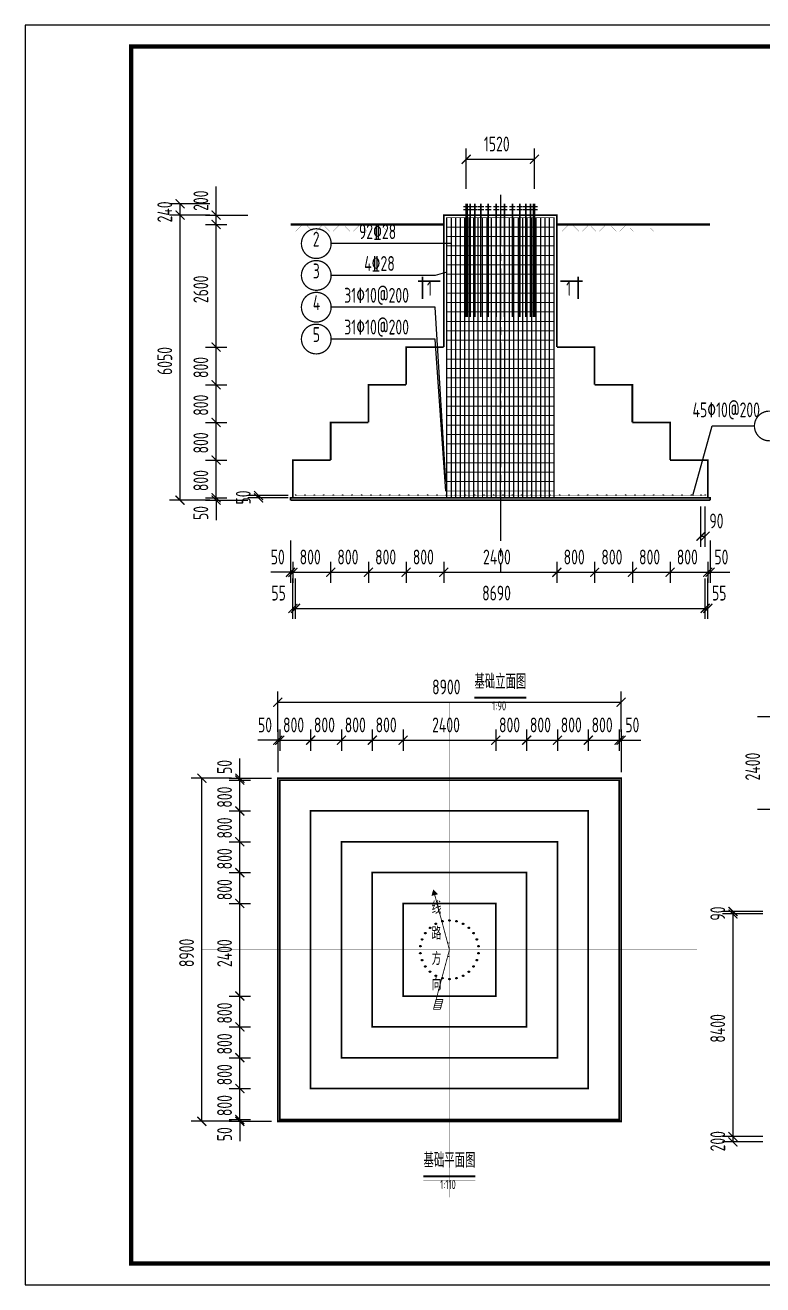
# Model space of a CAD drawing. Header units: inches. Extents: x -4449 to -2355, y -113 to 192.
# Drawn here: x -3213.7 to -3039.9, y -113.2 to 183.8 of the extents above; entities that cross this region are included whole.
import ezdxf
from ezdxf.enums import TextEntityAlignment as Align

# ---------------------------------------------------------------- set-up
doc = ezdxf.new("R2010")
doc.units = ezdxf.units.IN
doc.header["$MEASUREMENT"] = 0
for name, pattern in [('细实线', [0]), ('细点画线', [17.4, 12, -1.8, 1.8, -1.8]), ('细虚线', [1.5, 1, -0.5])]:
    doc.linetypes.add(name, pattern=pattern)
doc.layers.add('图框', color=7, linetype='Continuous')
doc.styles.get("Standard").update_dxf_attribs({"font": 'tssdeng.shx', "width": 0.7, "bigfont": 'hztxt.shx'})

msp = doc.modelspace()

# ---------------------------------------------------------------- hatches: boundary and pattern name
h = msp.add_hatch(color=1)
edge = h.paths.add_edge_path()
edge.add_arc((-3149.9976736, 73.0523635), 0.055556, 0, 360)
h = msp.add_hatch(color=1)
edge = h.paths.add_edge_path()
edge.add_arc((-3147.7754516, 73.0523635), 0.055556, 0, 360)
h = msp.add_hatch(color=1)
edge = h.paths.add_edge_path()
edge.add_arc((-3145.5532286, 73.0523635), 0.055556, 0, 360)
h = msp.add_hatch(color=1)
edge = h.paths.add_edge_path()
edge.add_arc((-3143.3310066, 73.0523635), 0.055556, 0, 360)
h = msp.add_hatch(color=1)
edge = h.paths.add_edge_path()
edge.add_arc((-3141.1087846, 73.0523635), 0.055556, 0, 360)
h = msp.add_hatch(color=1)
edge = h.paths.add_edge_path()
edge.add_arc((-3138.8865626, 73.0523635), 0.055556, 0, 360)
h = msp.add_hatch(color=1)
edge = h.paths.add_edge_path()
edge.add_arc((-3136.6643396, 73.0523635), 0.055556, 0, 360)
h = msp.add_hatch(color=1)
edge = h.paths.add_edge_path()
edge.add_arc((-3134.4421176, 73.0523635), 0.055556, 0, 360)
h = msp.add_hatch(color=1)
edge = h.paths.add_edge_path()
edge.add_arc((-3132.2198956, 73.0523635), 0.055556, 0, 360)
h = msp.add_hatch(color=1)
edge = h.paths.add_edge_path()
edge.add_arc((-3129.9976736, 73.0523635), 0.055556, 0, 360)
h = msp.add_hatch(color=1)
edge = h.paths.add_edge_path()
edge.add_arc((-3127.7754516, 73.0523635), 0.055556, 0, 360)
h = msp.add_hatch(color=1)
edge = h.paths.add_edge_path()
edge.add_arc((-3125.5532286, 73.0523635), 0.055556, 0, 360)
h = msp.add_hatch(color=1)
edge = h.paths.add_edge_path()
edge.add_arc((-3123.3310066, 73.0523635), 0.055556, 0, 360)
h = msp.add_hatch(color=1)
edge = h.paths.add_edge_path()
edge.add_arc((-3121.1087846, 73.0523635), 0.055556, 0, 360)
h = msp.add_hatch(color=1)
edge = h.paths.add_edge_path()
edge.add_arc((-3118.8865626, 73.0523635), 0.055556, 0, 360)
h = msp.add_hatch(color=1)
edge = h.paths.add_edge_path()
edge.add_arc((-3116.6643396, 73.0523635), 0.055556, 0, 360)
h = msp.add_hatch(color=1)
edge = h.paths.add_edge_path()
edge.add_arc((-3114.4421176, 73.0523635), 0.055556, 0, 360)
h = msp.add_hatch(color=1)
edge = h.paths.add_edge_path()
edge.add_arc((-3112.2198956, 73.0523635), 0.055556, 0, 360)
h = msp.add_hatch(color=1)
edge = h.paths.add_edge_path()
edge.add_arc((-3109.9976736, 73.0523635), 0.055556, 0, 360)
h = msp.add_hatch(color=1)
edge = h.paths.add_edge_path()
edge.add_arc((-3107.7754516, 73.0523635), 0.055556, 0, 360)
h = msp.add_hatch(color=1)
edge = h.paths.add_edge_path()
edge.add_arc((-3105.5532286, 73.0523635), 0.055556, 0, 360)
h = msp.add_hatch(color=1)
edge = h.paths.add_edge_path()
edge.add_arc((-3103.3310066, 73.0523635), 0.055556, 0, 360)
h = msp.add_hatch(color=1)
edge = h.paths.add_edge_path()
edge.add_arc((-3101.1087846, 73.0523635), 0.055556, 0, 360)
h = msp.add_hatch(color=1)
edge = h.paths.add_edge_path()
edge.add_arc((-3098.8865626, 73.0523635), 0.055556, 0, 360)
h = msp.add_hatch(color=1)
edge = h.paths.add_edge_path()
edge.add_arc((-3096.6643396, 73.0523635), 0.055556, 0, 360)
h = msp.add_hatch(color=1)
edge = h.paths.add_edge_path()
edge.add_arc((-3094.4421176, 73.0523635), 0.055556, 0, 360)
h = msp.add_hatch(color=1)
edge = h.paths.add_edge_path()
edge.add_arc((-3092.2198956, 73.0523635), 0.055556, 0, 360)
h = msp.add_hatch(color=1)
edge = h.paths.add_edge_path()
edge.add_arc((-3089.9976736, 73.0523635), 0.055556, 0, 360)
h = msp.add_hatch(color=1)
edge = h.paths.add_edge_path()
edge.add_arc((-3087.7754516, 73.0523635), 0.055556, 0, 360)
h = msp.add_hatch(color=1)
edge = h.paths.add_edge_path()
edge.add_arc((-3085.5532286, 73.0523635), 0.055556, 0, 360)
h = msp.add_hatch(color=1)
edge = h.paths.add_edge_path()
edge.add_arc((-3083.3310066, 73.0523635), 0.055556, 0, 360)
h = msp.add_hatch(color=1)
edge = h.paths.add_edge_path()
edge.add_arc((-3081.1087846, 73.0523635), 0.055556, 0, 360)
h = msp.add_hatch(color=1)
edge = h.paths.add_edge_path()
edge.add_arc((-3078.8865626, 73.0523635), 0.055556, 0, 360)
h = msp.add_hatch(color=1)
edge = h.paths.add_edge_path()
edge.add_arc((-3076.6643396, 73.0523635), 0.055556, 0, 360)
h = msp.add_hatch(color=1)
edge = h.paths.add_edge_path()
edge.add_arc((-3074.4421176, 73.0523635), 0.055556, 0, 360)
h = msp.add_hatch(color=1)
edge = h.paths.add_edge_path()
edge.add_arc((-3072.2198956, 73.0523635), 0.055556, 0, 360)
h = msp.add_hatch(color=1)
edge = h.paths.add_edge_path()
edge.add_arc((-3069.9976736, 73.0523635), 0.055556, 0, 360)
h = msp.add_hatch(color=1)
edge = h.paths.add_edge_path()
edge.add_arc((-3067.7754516, 73.0523635), 0.055556, 0, 360)
h = msp.add_hatch(color=1)
edge = h.paths.add_edge_path()
edge.add_arc((-3065.5532286, 73.0523635), 0.055556, 0, 360)
h = msp.add_hatch(color=1)
edge = h.paths.add_edge_path()
edge.add_arc((-3063.3310066, 73.0523635), 0.055556, 0, 360)
h = msp.add_hatch(color=1)
edge = h.paths.add_edge_path()
edge.add_arc((-3061.1087846, 73.0523635), 0.055556, 0, 360)
h = msp.add_hatch(color=1)
edge = h.paths.add_edge_path()
edge.add_arc((-3058.8865626, 73.0523635), 0.055556, 0, 360)
h = msp.add_hatch(color=1)
edge = h.paths.add_edge_path()
edge.add_arc((-3056.6643396, 73.0523635), 0.055556, 0, 360)
h = msp.add_hatch(color=1)
edge = h.paths.add_edge_path()
edge.add_arc((-3054.4421176, 73.0523635), 0.055556, 0, 360)
h = msp.add_hatch(color=1)
edge = h.paths.add_edge_path()
edge.add_arc((-3053.4421176, 73.0523635), 0.055556, 0, 360)
msp.add_hatch(color=2).paths.add_polyline_path([(-3117.4845366, -20.1200285), (-3117.8105636, -21.3367795), (-3116.5938126, -21.0107515)])
h = msp.add_hatch(color=5)
edge = h.paths.add_edge_path()
edge.add_arc((-3118.3014706, -28.9983295), 0.163636, 0, 360)
h = msp.add_hatch(color=5)
edge = h.paths.add_edge_path()
edge.add_arc((-3116.9307106, -28.0521625), 0.163636, 0, 360)
h = msp.add_hatch(color=5)
edge = h.paths.add_edge_path()
edge.add_arc((-3115.3733496, -27.4615335), 0.163636, 0, 360)
h = msp.add_hatch(color=5)
edge = h.paths.add_edge_path()
edge.add_arc((-3113.7198956, -27.2607675), 0.163636, 0, 360)
h = msp.add_hatch(color=5)
edge = h.paths.add_edge_path()
edge.add_arc((-3112.0664416, -27.4615335), 0.163636, 0, 360)
h = msp.add_hatch(color=5)
edge = h.paths.add_edge_path()
edge.add_arc((-3110.5090806, -28.0521625), 0.163636, 0, 360)
h = msp.add_hatch(color=5)
edge = h.paths.add_edge_path()
edge.add_arc((-3109.1383206, -28.9983295), 0.163636, 0, 360)
h = msp.add_hatch(color=5)
edge = h.paths.add_edge_path()
edge.add_arc((-3120.1800076, -31.7198615), 0.163636, 0, 360)
h = msp.add_hatch(color=5)
edge = h.paths.add_edge_path()
edge.add_arc((-3119.4059656, -30.2450475), 0.163636, 0, 360)
h = msp.add_hatch(color=5)
edge = h.paths.add_edge_path()
edge.add_arc((-3108.0338256, -30.2450475), 0.163636, 0, 360)
h = msp.add_hatch(color=5)
edge = h.paths.add_edge_path()
edge.add_arc((-3107.2597836, -31.7198615), 0.163636, 0, 360)
h = msp.add_hatch(color=5)
edge = h.paths.add_edge_path()
edge.add_arc((-3120.5786116, -33.3370595), 0.163636, 0, 360)
h = msp.add_hatch(color=5)
edge = h.paths.add_edge_path()
edge.add_arc((-3120.5786116, -35.0026575), 0.163636, 0, 360)
h = msp.add_hatch(color=5)
edge = h.paths.add_edge_path()
edge.add_arc((-3106.8611796, -33.3370595), 0.163636, 0, 360)
h = msp.add_hatch(color=5)
edge = h.paths.add_edge_path()
edge.add_arc((-3106.8611796, -35.0026575), 0.163636, 0, 360)
h = msp.add_hatch(color=5)
edge = h.paths.add_edge_path()
edge.add_arc((-3120.1800076, -36.6198555), 0.163636, 0, 360)
h = msp.add_hatch(color=5)
edge = h.paths.add_edge_path()
edge.add_arc((-3119.4059656, -38.0946695), 0.163636, 0, 360)
h = msp.add_hatch(color=5)
edge = h.paths.add_edge_path()
edge.add_arc((-3108.0338256, -38.0946695), 0.163636, 0, 360)
h = msp.add_hatch(color=5)
edge = h.paths.add_edge_path()
edge.add_arc((-3107.2597836, -36.6198555), 0.163636, 0, 360)
h = msp.add_hatch(color=5)
edge = h.paths.add_edge_path()
edge.add_arc((-3118.3014706, -39.3413875), 0.163636, 0, 360)
h = msp.add_hatch(color=5)
edge = h.paths.add_edge_path()
edge.add_arc((-3116.9307106, -40.2875545), 0.163636, 0, 360)
h = msp.add_hatch(color=5)
edge = h.paths.add_edge_path()
edge.add_arc((-3115.3733496, -40.8781835), 0.163636, 0, 360)
h = msp.add_hatch(color=5)
edge = h.paths.add_edge_path()
edge.add_arc((-3113.7198956, -41.0789495), 0.163636, 0, 360)
h = msp.add_hatch(color=5)
edge = h.paths.add_edge_path()
edge.add_arc((-3112.0664416, -40.8781835), 0.163636, 0, 360)
h = msp.add_hatch(color=5)
edge = h.paths.add_edge_path()
edge.add_arc((-3110.5090806, -40.2875545), 0.163636, 0, 360)
h = msp.add_hatch(color=5)
edge = h.paths.add_edge_path()
edge.add_arc((-3109.1383206, -39.3413875), 0.163636, 0, 360)

# ---------------------------------------------------------------- linework, layer by layer
at = {"color": 2, "linetype": '细实线'}
for p, q in [((-3109.7643396, 145.2190305), (-3109.7643396, 154.7190305)), ((-3093.6754516, 145.2190305), (-3093.6754516, 154.7190305)), ((-3109.7643396, 152.2190305), (-3093.6754516, 152.2190305)), ((-3168.7198956, 139.0523635), (-3168.7198956, 145.7690305)), ((-3170.2198956, 141.7190305), (-3179.7198956, 141.7190305)), ((-3177.2198956, 139.0523635), (-3177.2198956, 141.7190305)), ((-3170.2198956, 139.0523635), (-3179.7198956, 139.0523635)), ((-3170.2198956, 139.0523635), (-3179.7198956, 139.0523635)), ((-3177.2198956, 71.8301415), (-3177.2198956, 139.0523635)), ((-3171.2198956, 139.0523635), (-3161.2198956, 139.0523635)), ((-3171.2198956, 136.8301415), (-3166.2198956, 136.8301415)), ((-3168.7198956, 136.8301415), (-3168.7198956, 139.0523635)), ((-3168.7198956, 136.8301415), (-3168.7198956, 139.0523635)), ((-3168.7198956, 107.9412525), (-3168.7198956, 136.8301415)), ((-3117.0532286, 132.3301415), (-3141.6087846, 132.3301415)), ((-3113.2902656, 132.3301415), (-3117.0532286, 132.3301415)), ((-3117.0532286, 124.8301415), (-3141.6087846, 124.8301415)), ((-3114.3421176, 125.5708825), (-3117.0532286, 124.8301415)), ((-3117.0532286, 117.3301415), (-3141.6087846, 117.3301415)), ((-3114.5532286, 76.2745855), (-3117.0532286, 117.3301415)), ((-3171.2198956, 107.9412525), (-3166.2198956, 107.9412525)), ((-3168.7198956, 99.0523635), (-3168.7198956, 107.9412525)), ((-3117.0532286, 109.8301415), (-3141.6087846, 109.8301415)), ((-3114.5532286, 73.9412525), (-3117.0532286, 109.8301415)), ((-3171.2198956, 99.0523635), (-3166.2198956, 99.0523635)), ((-3168.7198956, 90.1634745), (-3168.7198956, 99.0523635)), ((-3171.2198956, 90.1634745), (-3166.2198956, 90.1634745)), ((-3168.7198956, 81.2745855), (-3168.7198956, 90.1634745)), ((-3056.3865626, 72.9412525), (-3051.8310066, 89.3301415)), ((-3051.8310066, 89.3301415), (-3041.8310066, 89.3301415)), ((-3171.2198956, 81.2745855), (-3166.2198956, 81.2745855)), ((-3168.7198956, 72.3856975), (-3168.7198956, 81.2745855)), ((-3170.2198956, 71.8301415), (-3179.7198956, 71.8301415)), ((-3171.2198956, 72.3856975), (-3166.2198956, 72.3856975)), ((-3171.2198956, 71.8301415), (-3161.2198956, 71.8301415)), ((-3168.7198956, 71.8301415), (-3168.7198956, 72.3856975)), ((-3168.7198956, 71.8301415), (-3168.7198956, 67.1551415)), ((-3151.7198956, 72.9412525), (-3161.2198956, 72.9412525)), ((-3151.7198956, 72.3856975), (-3161.2198956, 72.3856975)), ((-3158.7198956, 72.3856975), (-3158.7198956, 72.9412525)), ((-3054.4421176, 60.8301415), (-3054.4421176, 70.3301415)), ((-3053.4421176, 60.8301415), (-3053.4421176, 70.3301415)), ((-3054.4421176, 63.3301415), (-3053.4421176, 63.3301415)), ((-3151.1643396, 62.3301415), (-3151.1643396, 52.3301415)), ((-3052.2754516, 62.3301415), (-3052.2754516, 52.3301415)), ((-3150.6087846, 57.3301415), (-3150.6087846, 52.3301415)), ((-3141.7198956, 57.3301415), (-3141.7198956, 52.3301415)), ((-3132.8310066, 57.3301415), (-3132.8310066, 52.3301415)), ((-3123.9421176, 57.3301415), (-3123.9421176, 52.3301415)), ((-3115.0532286, 57.3301415), (-3115.0532286, 52.3301415)), ((-3088.3865626, 57.3301415), (-3088.3865626, 52.3301415)), ((-3079.4976736, 57.3301415), (-3079.4976736, 52.3301415)), ((-3070.6087846, 57.3301415), (-3070.6087846, 52.3301415)), ((-3061.7198956, 57.3301415), (-3061.7198956, 52.3301415)), ((-3052.8310066, 57.3301415), (-3052.8310066, 52.3301415)), ((-3151.1643396, 54.8301415), (-3155.8393396, 54.8301415)), ((-3151.1643396, 54.8301415), (-3150.6087846, 54.8301415)), ((-3150.6087846, 54.8301415), (-3141.7198956, 54.8301415)), ((-3141.7198956, 54.8301415), (-3132.8310066, 54.8301415)), ((-3132.8310066, 54.8301415), (-3123.9421176, 54.8301415)), ((-3123.9421176, 54.8301415), (-3115.0532286, 54.8301415)), ((-3115.0532286, 54.8301415), (-3088.3865626, 54.8301415)), ((-3088.3865626, 54.8301415), (-3079.4976736, 54.8301415)), ((-3079.4976736, 54.8301415), (-3070.6087846, 54.8301415)), ((-3070.6087846, 54.8301415), (-3061.7198956, 54.8301415)), ((-3061.7198956, 54.8301415), (-3052.8310066, 54.8301415)), ((-3052.8310066, 54.8301415), (-3052.2754516, 54.8301415)), ((-3052.8310066, 54.8301415), (-3052.2754516, 54.8301415)), ((-3052.2754516, 54.8301415), (-3047.6004516, 54.8301415)), ((-3150.6087846, 43.8301415), (-3150.6087846, 53.3301415)), ((-3149.9976736, 43.8301415), (-3149.9976736, 53.3301415)), ((-3149.9976736, 43.8301415), (-3149.9976736, 53.3301415)), ((-3053.4421176, 43.8301415), (-3053.4421176, 53.3301415)), ((-3053.4421176, 43.8301415), (-3053.4421176, 53.3301415)), ((-3052.8310066, 43.8301415), (-3052.8310066, 53.3301415)), ((-3150.6087846, 46.3301415), (-3149.9976736, 46.3301415)), ((-3149.9976736, 46.3301415), (-3053.4421176, 46.3301415)), ((-3053.4421176, 46.3301415), (-3052.8310066, 46.3301415)), ((-3154.1744406, 17.1937775), (-3154.1744406, 26.6937775)), ((-3154.1744406, 24.1937775), (-3073.2653506, 24.1937775)), ((-3073.2653506, 17.1937775), (-3073.2653506, 26.6937775)), ((-3031.6289866, 20.7392325), (-3041.1289866, 20.7392325)), ((-3154.1744406, 15.2392325), (-3158.8494406, 15.2392325)), ((-3154.1744406, 17.7392325), (-3154.1744406, 7.7392325)), ((-3154.1744406, 15.2392325), (-3153.7198956, 15.2392325)), ((-3153.7198956, 17.7392325), (-3153.7198956, 12.7392325)), ((-3153.7198956, 15.2392325), (-3146.4471686, 15.2392325)), ((-3146.4471686, 17.7392325), (-3146.4471686, 12.7392325)), ((-3146.4471686, 15.2392325), (-3139.1744406, 15.2392325)), ((-3139.1744406, 17.7392325), (-3139.1744406, 12.7392325)), ((-3139.1744406, 15.2392325), (-3131.9017136, 15.2392325)), ((-3131.9017136, 17.7392325), (-3131.9017136, 12.7392325)), ((-3131.9017136, 15.2392325), (-3124.6289866, 15.2392325)), ((-3124.6289866, 17.7392325), (-3124.6289866, 12.7392325)), ((-3124.6289866, 15.2392325), (-3102.8108046, 15.2392325)), ((-3102.8108046, 17.7392325), (-3102.8108046, 12.7392325)), ((-3102.8108046, 15.2392325), (-3095.5380776, 15.2392325)), ((-3095.5380776, 17.7392325), (-3095.5380776, 12.7392325)), ((-3095.5380776, 15.2392325), (-3088.2653506, 15.2392325)), ((-3088.2653506, 17.7392325), (-3088.2653506, 12.7392325)), ((-3088.2653506, 15.2392325), (-3080.9926226, 15.2392325)), ((-3080.9926226, 17.7392325), (-3080.9926226, 12.7392325)), ((-3080.9926226, 15.2392325), (-3073.7198956, 15.2392325)), ((-3073.7198956, 17.7392325), (-3073.7198956, 12.7392325)), ((-3073.7198956, 15.2392325), (-3073.2653506, 15.2392325)), ((-3073.7198956, 15.2392325), (-3073.2653506, 15.2392325)), ((-3073.2653506, 17.7392325), (-3073.2653506, 7.7392325)), ((-3073.2653506, 15.2392325), (-3068.5903506, 15.2392325)), ((-3163.1289866, 6.2846865), (-3163.1289866, 10.9596865)), ((-3165.0835316, 6.2846865), (-3174.5835316, 6.2846865)), ((-3172.0835316, -74.6244035), (-3172.0835316, 6.2846865)), ((-3165.6289866, 6.2846865), (-3155.6289866, 6.2846865)), ((-3163.1289866, 5.8301415), (-3163.1289866, 6.2846865)), ((-3163.1289866, 5.8301415), (-3163.1289866, 6.2846865)), ((-3165.6289866, 5.8301415), (-3160.6289866, 5.8301415)), ((-3163.1289866, -1.4425855), (-3163.1289866, 5.8301415)), ((-3165.6289866, -1.4425855), (-3160.6289866, -1.4425855)), ((-3163.1289866, -8.7153135), (-3163.1289866, -1.4425855)), ((-3031.6289866, -1.0789495), (-3041.1289866, -1.0789495)), ((-3165.6289866, -8.7153135), (-3160.6289866, -8.7153135)), ((-3163.1289866, -15.9880405), (-3163.1289866, -8.7153135)), ((-3165.6289866, -15.9880405), (-3160.6289866, -15.9880405)), ((-3163.1289866, -23.2607675), (-3163.1289866, -15.9880405)), ((-3165.6289866, -23.2607675), (-3160.6289866, -23.2607675)), ((-3163.1289866, -45.0789495), (-3163.1289866, -23.2607675)), ((-3039.8761456, -25.1698585), (-3049.3761456, -25.1698585)), ((-3039.8761456, -25.7323585), (-3049.3761456, -25.7323585)), ((-3039.8761456, -25.7323585), (-3049.3761456, -25.7323585)), ((-3046.8761456, -25.7323585), (-3046.8761456, -25.1698585)), ((-3046.8761456, -78.2323585), (-3046.8761456, -25.7323585)), ((-3165.6289866, -45.0789495), (-3160.6289866, -45.0789495)), ((-3163.1289866, -52.3516765), (-3163.1289866, -45.0789495)), ((-3165.6289866, -52.3516765), (-3160.6289866, -52.3516765)), ((-3163.1289866, -59.6244035), (-3163.1289866, -52.3516765)), ((-3165.6289866, -59.6244035), (-3160.6289866, -59.6244035)), ((-3163.1289866, -66.8971315), (-3163.1289866, -59.6244035)), ((-3165.6289866, -66.8971315), (-3160.6289866, -66.8971315)), ((-3163.1289866, -74.1698585), (-3163.1289866, -66.8971315)), ((-3165.6289866, -74.1698585), (-3160.6289866, -74.1698585)), ((-3163.1289866, -74.6244035), (-3163.1289866, -74.1698585)), ((-3165.0835316, -74.6244035), (-3174.5835316, -74.6244035)), ((-3165.6289866, -74.6244035), (-3155.6289866, -74.6244035)), ((-3163.1289866, -74.6244035), (-3163.1289866, -79.2994035)), ((-3039.8761456, -78.2323585), (-3049.3761456, -78.2323585)), ((-3039.8761456, -78.2323585), (-3049.3761456, -78.2323585)), ((-3039.8761456, -79.4823585), (-3049.3761456, -79.4823585)), ((-3046.8761456, -79.4823585), (-3046.8761456, -78.2323585))]:
    msp.add_line(p, q, dxfattribs=at)
for points, const_width in [([(-3108.7036796, 153.2796905), (-3110.8250006, 151.1583705)], 0.3), ([(-3094.7361116, 151.1583705), (-3092.6147906, 153.2796905)], 0.3), ([(-3176.1592356, 140.6583705), (-3178.2805556, 142.7796905)], 0.3), ([(-3176.1592356, 137.9917035), (-3178.2805556, 140.1130235)], 0.3), ([(-3178.2805556, 140.1130235), (-3176.1592356, 137.9917035)], 0.3), ([(-3169.7805556, 140.1130235), (-3167.6592356, 137.9917035)], 0.3), ([(-3169.7805556, 137.8908015), (-3167.6592356, 135.7694815)], 0.3), ([(-3169.7805556, 109.0019125), (-3167.6592356, 106.8805925)], 0.3), ([(-3169.7805556, 100.1130235), (-3167.6592356, 97.9917035)], 0.3), ([(-3169.7805556, 91.2241355), (-3167.6592356, 89.1028145)], 0.3), ([(-3169.7805556, 82.3352465), (-3167.6592356, 80.2139255)], 0.3), ([(-3178.2805556, 72.8908015), (-3176.1592356, 70.7694815)], 0.3), ([(-3169.7805556, 73.4463575), (-3167.6592356, 71.3250365)], 0.3), ([(-3169.7805556, 72.8908015), (-3167.6592356, 70.7694815)], 0.3), ([(-3157.6592356, 71.8805925), (-3159.7805556, 74.0019125)], 0.3), ([(-3159.7805556, 73.4463575), (-3157.6592356, 71.3250365)], 0.3), ([(-3053.3814576, 64.3908015), (-3055.5027776, 62.2694815)], 0.3), ([(-3054.5027776, 62.2694815), (-3052.3814576, 64.3908015)], 0.3), ([(-3150.1036796, 55.8908015), (-3152.2250006, 53.7694815)], 0.3), ([(-3149.5481246, 55.8908015), (-3151.6694446, 53.7694815)], 0.3), ([(-3140.6592356, 55.8908015), (-3142.7805556, 53.7694815)], 0.3), ([(-3131.7703466, 55.8908015), (-3133.8916666, 53.7694815)], 0.3), ([(-3122.8814576, 55.8908015), (-3125.0027776, 53.7694815)], 0.3), ([(-3113.9925686, 55.8908015), (-3116.1138896, 53.7694815)], 0.3), ([(-3087.3259016, 55.8908015), (-3089.4472226, 53.7694815)], 0.3), ([(-3078.4370136, 55.8908015), (-3080.5583336, 53.7694815)], 0.3), ([(-3069.5481246, 55.8908015), (-3071.6694446, 53.7694815)], 0.3), ([(-3060.6592356, 55.8908015), (-3062.7805556, 53.7694815)], 0.3), ([(-3051.7703466, 55.8908015), (-3053.8916666, 53.7694815)], 0.3), ([(-3051.2147906, 55.8908015), (-3053.3361116, 53.7694815)], 0.3), ([(-3149.5481246, 47.3908015), (-3151.6694446, 45.2694815)], 0.3), ([(-3148.9370136, 47.3908015), (-3151.0583336, 45.2694815)], 0.3), ([(-3151.0583336, 45.2694815), (-3148.9370136, 47.3908015)], 0.3), ([(-3054.5027776, 45.2694815), (-3052.3814576, 47.3908015)], 0.3), ([(-3052.3814576, 47.3908015), (-3054.5027776, 45.2694815)], 0.3), ([(-3053.8916666, 45.2694815), (-3051.7703466, 47.3908015)], 0.3), ([(-3153.1137806, 25.2544385), (-3155.2351016, 23.1331175)], 0.3), ([(-3074.3260106, 23.1331175), (-3072.2046896, 25.2544385)], 0.3), ([(-3153.1137806, 16.2998925), (-3155.2351016, 14.1785725)], 0.3), ([(-3152.6592356, 16.2998925), (-3154.7805556, 14.1785725)], 0.3), ([(-3145.3865086, 16.2998925), (-3147.5078286, 14.1785725)], 0.3), ([(-3138.1137806, 16.2998925), (-3140.2351016, 14.1785725)], 0.3), ([(-3130.8410536, 16.2998925), (-3132.9623736, 14.1785725)], 0.3), ([(-3123.5683266, 16.2998925), (-3125.6896466, 14.1785725)], 0.3), ([(-3101.7501446, 16.2998925), (-3103.8714646, 14.1785725)], 0.3), ([(-3094.4774176, 16.2998925), (-3096.5987376, 14.1785725)], 0.3), ([(-3087.2046896, 16.2998925), (-3089.3260106, 14.1785725)], 0.3), ([(-3079.9319626, 16.2998925), (-3082.0532826, 14.1785725)], 0.3), ([(-3072.6592356, 16.2998925), (-3074.7805556, 14.1785725)], 0.3), ([(-3072.2046896, 16.2998925), (-3074.3260106, 14.1785725)], 0.3), ([(-3171.0228716, 5.2240265), (-3173.1441926, 7.3453475)], 0.3), ([(-3164.1896466, 7.3453475), (-3162.0683266, 5.2240265)], 0.3), ([(-3164.1896466, 6.8908015), (-3162.0683266, 4.7694815)], 0.3), ([(-3164.1896466, -0.3819255), (-3162.0683266, -2.5032455)], 0.3), ([(-3164.1896466, -7.6546525), (-3162.0683266, -9.7759735)], 0.3), ([(-3164.1896466, -14.9273805), (-3162.0683266, -17.0487005)], 0.3), ([(-3117.4845366, -20.1200285), (-3113.7198956, -34.1698585)], 0.2), ([(-3164.1896466, -22.2001075), (-3162.0683266, -24.3214275)], 0.3), ([(-3045.8154856, -26.2305185), (-3047.9368056, -24.1091985)], 0.3), ([(-3047.9368056, -24.6716985), (-3045.8154856, -26.7930185)], 0.3), ([(-3045.8154856, -26.7930185), (-3047.9368056, -24.6716985)], 0.3), ([(-3113.7198956, -34.1698585), (-3117.4845366, -48.2196885)], 0.2), ([(-3164.1896466, -44.0182895), (-3162.0683266, -46.1396095)], 0.3), ([(-3117.2335606, -47.2830335), (-3115.6173986, -47.2830335)], 0.2), ([(-3117.1080726, -46.8147055), (-3115.4919106, -46.8147055)], 0.2), ([(-3116.9825846, -46.3463785), (-3115.3664226, -46.3463785)], 0.2), ([(-3116.8570966, -45.8780505), (-3115.2409346, -45.8780505)], 0.2), ([(-3115.8683746, -48.2196885), (-3115.2409346, -45.8780505)], 0.2), ([(-3117.4845366, -48.2196885), (-3115.8683746, -48.2196885)], 0.2), ([(-3117.3590486, -47.7513615), (-3115.7428866, -47.7513615)], 0.2), ([(-3164.1896466, -51.2910165), (-3162.0683266, -53.4123365)], 0.3), ([(-3164.1896466, -58.5637435), (-3162.0683266, -60.6850645)], 0.3), ([(-3164.1896466, -65.8364715), (-3162.0683266, -67.9577915)], 0.3), ([(-3173.1441926, -73.5637435), (-3171.0228716, -75.6850645)], 0.3), ([(-3164.1896466, -73.1091985), (-3162.0683266, -75.2305185)], 0.3), ([(-3164.1896466, -73.5637435), (-3162.0683266, -75.6850645)], 0.3), ([(-3047.9368056, -77.1716985), (-3045.8154856, -79.2930185)], 0.3), ([(-3045.8154856, -79.2930185), (-3047.9368056, -77.1716985)], 0.3), ([(-3047.9368056, -78.4216985), (-3045.8154856, -80.5430185)], 0.3)]:
    msp.add_lwpolyline(points, dxfattribs=dict(at, const_width=const_width))
at = {"color": 2, "linetype": '细点画线'}
msp.add_lwpolyline([(-3101.7198956, 143.8301415), (-3101.7198956, 54.8301415)], dxfattribs=at)
at = {"color": 5, "linetype": '细实线'}
for points in [[(-3110.4365626, 141.0523635), (-3109.0921176, 141.0523635)], [(-3110.4365626, 140.3856975), (-3109.0921176, 140.3856975)], [(-3110.2028056, 141.0523635), (-3108.8583606, 141.0523635)], [(-3110.2028056, 140.3856975), (-3108.8583606, 140.3856975)], [(-3109.5151196, 141.0523635), (-3108.1706756, 141.0523635)], [(-3109.5151196, 140.3856975), (-3108.1706756, 140.3856975)], [(-3108.4134706, 141.0523635), (-3107.0690266, 141.0523635)], [(-3108.4134706, 140.3856975), (-3107.0690266, 140.3856975)], [(-3106.9618836, 141.0523635), (-3105.6174386, 141.0523635)], [(-3106.9618836, 140.3856975), (-3105.6174386, 140.3856975)], [(-3105.2447176, 141.0523635), (-3103.9002726, 141.0523635)], [(-3105.2447176, 140.3856975), (-3103.9002726, 140.3856975)], [(-3103.3617686, 141.0523635), (-3102.0173236, 141.0523635)], [(-3103.3617686, 140.3856975), (-3102.0173236, 140.3856975)], [(-3101.4224676, 141.0523635), (-3100.0780226, 141.0523635)], [(-3101.4224676, 140.3856975), (-3100.0780226, 140.3856975)], [(-3099.5395186, 141.0523635), (-3098.1950736, 141.0523635)], [(-3099.5395186, 140.3856975), (-3098.1950736, 140.3856975)], [(-3097.8223526, 141.0523635), (-3096.4779076, 141.0523635)], [(-3097.8223526, 140.3856975), (-3096.4779076, 140.3856975)], [(-3096.3707646, 141.0523635), (-3095.0263206, 141.0523635)], [(-3096.3707646, 140.3856975), (-3095.0263206, 140.3856975)], [(-3095.2691156, 141.0523635), (-3093.9246716, 141.0523635)], [(-3095.2691156, 140.3856975), (-3093.9246716, 140.3856975)], [(-3094.5814306, 141.0523635), (-3093.2369856, 141.0523635)], [(-3094.5814306, 140.3856975), (-3093.2369856, 140.3856975)], [(-3094.3476736, 141.0523635), (-3093.0032286, 141.0523635)], [(-3094.3476736, 140.3856975), (-3093.0032286, 140.3856975)]]:
    msp.add_lwpolyline(points, dxfattribs=at)
at = {"color": 5, "linetype": '细实线', "const_width": 0.4}
for points in [[(-3109.7643396, 141.7190305), (-3109.7643396, 115.0523635)], [(-3109.5305836, 141.7190305), (-3109.5305836, 115.0523635)], [(-3108.8428976, 141.7190305), (-3108.8428976, 115.0523635)], [(-3107.7412486, 141.7190305), (-3107.7412486, 115.0523635)], [(-3106.2896606, 141.7190305), (-3106.2896606, 115.0523635)], [(-3104.5724946, 141.7190305), (-3104.5724946, 115.0523635)], [(-3102.6895466, 141.7190305), (-3102.6895466, 115.0523635)], [(-3100.7502446, 141.7190305), (-3100.7502446, 115.0523635)], [(-3098.8672966, 141.7190305), (-3098.8672966, 115.0523635)], [(-3097.1501306, 141.7190305), (-3097.1501306, 115.0523635)], [(-3095.6985426, 141.7190305), (-3095.6985426, 115.0523635)], [(-3094.5968936, 141.7190305), (-3094.5968936, 115.0523635)], [(-3093.9092076, 141.7190305), (-3093.9092076, 115.0523635)], [(-3093.6754516, 141.7190305), (-3093.6754516, 115.0523635)]]:
    msp.add_lwpolyline(points, dxfattribs=at)
at = {"color": 3, "linetype": '细实线'}
for points, const_width in [([(-3151.1643396, 136.8301415), (-3115.0532286, 136.8301415)], 0.6), ([(-3115.0532286, 136.8301415), (-3115.0532286, 139.0523635), (-3088.3865626, 139.0523635), (-3088.3865626, 136.8301415)], 0.4), ([(-3115.0532286, 136.8301415), (-3115.0532286, 107.9412525)], 0.4), ([(-3088.3865626, 136.8301415), (-3052.2754516, 136.8301415)], 0.6), ([(-3088.3865626, 136.8301415), (-3088.3865626, 107.9412525)], 0.4), ([(-3115.0532286, 107.9412525), (-3123.9421176, 107.9412525), (-3123.9421176, 99.0523635)], 0.4), ([(-3088.3865626, 107.9412525), (-3079.4976736, 107.9412525), (-3079.4976736, 99.0523635)], 0.4), ([(-3123.9421176, 99.0523635), (-3132.8310066, 99.0523635), (-3132.8310066, 90.1634745)], 0.4), ([(-3079.4976736, 99.0523635), (-3070.6087846, 99.0523635), (-3070.6087846, 90.1634745)], 0.4), ([(-3132.8310066, 90.1634745), (-3141.7198956, 90.1634745), (-3141.7198956, 81.2745855)], 0.4), ([(-3070.6087846, 90.1634745), (-3061.7198956, 90.1634745), (-3061.7198956, 81.2745855)], 0.4), ([(-3141.7198956, 81.2745855), (-3150.6087846, 81.2745855), (-3150.6087846, 72.3856975)], 0.4), ([(-3061.7198956, 81.2745855), (-3052.8310066, 81.2745855), (-3052.8310066, 72.3856975)], 0.4), ([(-3150.6087846, 72.3856975), (-3151.1643396, 72.3856975), (-3151.1643396, 71.8301415)], 0.4), ([(-3151.1643396, 71.8301415), (-3052.2754516, 71.8301415)], 0.4), ([(-3150.6087846, 72.3856975), (-3052.8310066, 72.3856975)], 0.4), ([(-3052.8310066, 72.3856975), (-3052.2754516, 72.3856975), (-3052.2754516, 71.8301415)], 0.4)]:
    msp.add_lwpolyline(points, dxfattribs=dict(at, const_width=const_width))
at = {"color": 7, "linetype": '细实线'}
for points, const_width in [([(-3149.1643396, 136.8301415), (-3150.7643396, 135.2301415)], 0.01), ([(-3148.3643396, 136.8301415), (-3149.9643396, 135.2301415)], 0.01), ([(-3147.5643396, 136.8301415), (-3149.1643396, 135.2301415)], 0.01), ([(-3145.9643396, 135.2301415), (-3147.5643396, 136.8301415)], 0.01), ([(-3144.3643396, 136.8301415), (-3145.9643396, 135.2301415)], 0.01), ([(-3143.5643396, 136.8301415), (-3145.1643396, 135.2301415)], 0.01), ([(-3142.7643396, 136.8301415), (-3144.3643396, 135.2301415)], 0.01), ([(-3141.1643396, 135.2301415), (-3142.7643396, 136.8301415)], 0.01), ([(-3139.5643396, 136.8301415), (-3141.1643396, 135.2301415)], 0.01), ([(-3138.7643396, 136.8301415), (-3140.3643396, 135.2301415)], 0.01), ([(-3137.9643396, 136.8301415), (-3139.5643396, 135.2301415)], 0.01), ([(-3136.3643396, 135.2301415), (-3137.9643396, 136.8301415)], 0.01), ([(-3134.7643396, 136.8301415), (-3136.3643396, 135.2301415)], 0.01), ([(-3133.9643396, 136.8301415), (-3135.5643396, 135.2301415)], 0.01), ([(-3133.1643396, 136.8301415), (-3134.7643396, 135.2301415)], 0.01), ([(-3131.5643396, 135.2301415), (-3133.1643396, 136.8301415)], 0.01), ([(-3129.9643396, 136.8301415), (-3131.5643396, 135.2301415)], 0.01), ([(-3129.1643396, 136.8301415), (-3130.7643396, 135.2301415)], 0.01), ([(-3128.3643396, 136.8301415), (-3129.9643396, 135.2301415)], 0.01), ([(-3126.7643396, 135.2301415), (-3128.3643396, 136.8301415)], 0.01), ([(-3125.1643396, 136.8301415), (-3126.7643396, 135.2301415)], 0.01), ([(-3124.3643396, 136.8301415), (-3125.9643396, 135.2301415)], 0.01), ([(-3123.5643396, 136.8301415), (-3125.1643396, 135.2301415)], 0.01), ([(-3121.9643396, 135.2301415), (-3123.5643396, 136.8301415)], 0.01), ([(-3120.3643396, 136.8301415), (-3121.9643396, 135.2301415)], 0.01), ([(-3119.5643396, 136.8301415), (-3121.1643396, 135.2301415)], 0.01), ([(-3118.7643396, 136.8301415), (-3120.3643396, 135.2301415)], 0.01), ([(-3117.1643396, 135.2301415), (-3118.7643396, 136.8301415)], 0.01), ([(-3086.3865626, 136.8301415), (-3087.9865626, 135.2301415)], 0.01), ([(-3085.5865626, 136.8301415), (-3087.1865626, 135.2301415)], 0.01), ([(-3084.7865626, 136.8301415), (-3086.3865626, 135.2301415)], 0.01), ([(-3083.1865626, 135.2301415), (-3084.7865626, 136.8301415)], 0.01), ([(-3081.5865626, 136.8301415), (-3083.1865626, 135.2301415)], 0.01), ([(-3080.7865626, 136.8301415), (-3082.3865626, 135.2301415)], 0.01), ([(-3079.9865626, 136.8301415), (-3081.5865626, 135.2301415)], 0.01), ([(-3078.3865626, 135.2301415), (-3079.9865626, 136.8301415)], 0.01), ([(-3076.7865626, 136.8301415), (-3078.3865626, 135.2301415)], 0.01), ([(-3075.9865626, 136.8301415), (-3077.5865626, 135.2301415)], 0.01), ([(-3075.1865626, 136.8301415), (-3076.7865626, 135.2301415)], 0.01), ([(-3073.5865626, 135.2301415), (-3075.1865626, 136.8301415)], 0.01), ([(-3071.9865626, 136.8301415), (-3073.5865626, 135.2301415)], 0.01), ([(-3071.1865626, 136.8301415), (-3072.7865626, 135.2301415)], 0.01), ([(-3070.3865626, 136.8301415), (-3071.9865626, 135.2301415)], 0.01), ([(-3068.7865626, 135.2301415), (-3070.3865626, 136.8301415)], 0.01), ([(-3067.1865626, 136.8301415), (-3068.7865626, 135.2301415)], 0.01), ([(-3066.3865626, 136.8301415), (-3067.9865626, 135.2301415)], 0.01), ([(-3065.5865626, 136.8301415), (-3067.1865626, 135.2301415)], 0.01), ([(-3063.9865626, 135.2301415), (-3065.5865626, 136.8301415)], 0.01), ([(-3062.3865626, 136.8301415), (-3063.9865626, 135.2301415)], 0.01), ([(-3061.5865626, 136.8301415), (-3063.1865626, 135.2301415)], 0.01), ([(-3060.7865626, 136.8301415), (-3062.3865626, 135.2301415)], 0.01), ([(-3059.1865626, 135.2301415), (-3060.7865626, 136.8301415)], 0.01), ([(-3057.5865626, 136.8301415), (-3059.1865626, 135.2301415)], 0.01), ([(-3056.7865626, 136.8301415), (-3058.3865626, 135.2301415)], 0.01), ([(-3055.9865626, 136.8301415), (-3057.5865626, 135.2301415)], 0.01), ([(-3054.3865626, 135.2301415), (-3055.9865626, 136.8301415)], 0.01), ([(-3148.3643396, 136.0301415), (-3147.5643396, 135.2301415)], 0.01), ([(-3147.9643396, 136.4301415), (-3146.7643396, 135.2301415)], 0.01), ([(-3143.5643396, 136.0301415), (-3142.7643396, 135.2301415)], 0.01), ([(-3143.1643396, 136.4301415), (-3141.9643396, 135.2301415)], 0.01), ([(-3138.7643396, 136.0301415), (-3137.9643396, 135.2301415)], 0.01), ([(-3138.3643396, 136.4301415), (-3137.1643396, 135.2301415)], 0.01), ([(-3133.9643396, 136.0301415), (-3133.1643396, 135.2301415)], 0.01), ([(-3133.5643396, 136.4301415), (-3132.3643396, 135.2301415)], 0.01), ([(-3129.1643396, 136.0301415), (-3128.3643396, 135.2301415)], 0.01), ([(-3128.7643396, 136.4301415), (-3127.5643396, 135.2301415)], 0.01), ([(-3124.3643396, 136.0301415), (-3123.5643396, 135.2301415)], 0.01), ([(-3123.9643396, 136.4301415), (-3122.7643396, 135.2301415)], 0.01), ([(-3119.5643396, 136.0301415), (-3118.7643396, 135.2301415)], 0.01), ([(-3119.1643396, 136.4301415), (-3117.9643396, 135.2301415)], 0.01), ([(-3085.5865626, 136.0301415), (-3084.7865626, 135.2301415)], 0.01), ([(-3085.1865626, 136.4301415), (-3083.9865626, 135.2301415)], 0.01), ([(-3080.7865626, 136.0301415), (-3079.9865626, 135.2301415)], 0.01), ([(-3080.3865626, 136.4301415), (-3079.1865626, 135.2301415)], 0.01), ([(-3075.9865626, 136.0301415), (-3075.1865626, 135.2301415)], 0.01), ([(-3075.5865626, 136.4301415), (-3074.3865626, 135.2301415)], 0.01), ([(-3071.1865626, 136.0301415), (-3070.3865626, 135.2301415)], 0.01), ([(-3070.7865626, 136.4301415), (-3069.5865626, 135.2301415)], 0.01), ([(-3066.3865626, 136.0301415), (-3065.5865626, 135.2301415)], 0.01), ([(-3065.9865626, 136.4301415), (-3064.7865626, 135.2301415)], 0.01), ([(-3061.5865626, 136.0301415), (-3060.7865626, 135.2301415)], 0.01), ([(-3061.1865626, 136.4301415), (-3059.9865626, 135.2301415)], 0.01), ([(-3056.7865626, 136.0301415), (-3055.9865626, 135.2301415)], 0.01), ([(-3056.3865626, 136.4301415), (-3055.1865626, 135.2301415)], 0.01), ([(-3120.0532286, 119.2968085), (-3120.0532286, 124.5468085)], 0.4), ([(-3083.3865626, 119.2968085), (-3083.3865626, 124.5468085)], 0.4), ([(-3115.8532286, 123.4968085), (-3121.1032286, 123.4968085)], 0.4), ([(-3082.3365626, 123.4968085), (-3087.5865626, 123.4968085)], 0.4), ([(-3107.8448956, 25.2745855), (-3095.5948956, 25.2745855)], 0.5), ([(-3107.8448956, 24.2745855), (-3095.5948956, 24.2745855)], 0.12), ([(-3119.8448956, -87.5789495), (-3107.5948956, -87.5789495)], 0.5), ([(-3119.8448956, -88.5789495), (-3107.5948956, -88.5789495)], 0.12)]:
    msp.add_lwpolyline(points, dxfattribs=dict(at, const_width=const_width))
at = {"color": 6, "linetype": '细实线', "const_width": 0.11}
for points in [[(-3114.5532286, 138.4968085), (-3088.8865626, 138.4968085)], [(-3114.5532286, 136.2745855), (-3088.8865626, 136.2745855)], [(-3114.5532286, 134.0523635), (-3088.8865626, 134.0523635)], [(-3114.5532286, 131.8301415), (-3088.8865626, 131.8301415)], [(-3114.5532286, 129.6079195), (-3088.8865626, 129.6079195)], [(-3114.5532286, 127.3856975), (-3088.8865626, 127.3856975)], [(-3114.5532286, 125.1634745), (-3088.8865626, 125.1634745)], [(-3114.5532286, 122.9412525), (-3088.8865626, 122.9412525)], [(-3114.5532286, 120.7190305), (-3088.8865626, 120.7190305)], [(-3114.5532286, 118.4968085), (-3088.8865626, 118.4968085)], [(-3114.5532286, 116.2745855), (-3088.8865626, 116.2745855)], [(-3114.5532286, 114.0523635), (-3088.8865626, 114.0523635)], [(-3114.5532286, 111.8301415), (-3088.8865626, 111.8301415)], [(-3114.5532286, 109.6079195), (-3088.8865626, 109.6079195)], [(-3114.5532286, 107.3856975), (-3088.8865626, 107.3856975)], [(-3114.5532286, 105.1634745), (-3088.8865626, 105.1634745)], [(-3114.5532286, 102.9412525), (-3088.8865626, 102.9412525)], [(-3114.5532286, 100.7190305), (-3088.8865626, 100.7190305)], [(-3114.5532286, 98.4968085), (-3088.8865626, 98.4968085)], [(-3114.5532286, 96.2745855), (-3088.8865626, 96.2745855)], [(-3114.5532286, 94.0523635), (-3088.8865626, 94.0523635)], [(-3114.5532286, 91.8301415), (-3088.8865626, 91.8301415)], [(-3114.5532286, 89.6079195), (-3088.8865626, 89.6079195)], [(-3114.5532286, 87.3856975), (-3088.8865626, 87.3856975)], [(-3114.5532286, 85.1634745), (-3088.8865626, 85.1634745)], [(-3114.5532286, 82.9412525), (-3088.8865626, 82.9412525)], [(-3114.5532286, 80.7190305), (-3088.8865626, 80.7190305)], [(-3114.5532286, 78.4968085), (-3088.8865626, 78.4968085)], [(-3114.5532286, 76.2745855), (-3088.8865626, 76.2745855)], [(-3114.5532286, 74.0523635), (-3088.8865626, 74.0523635)], [(-3114.5532286, 72.3856975), (-3088.8865626, 72.3856975)]]:
    msp.add_lwpolyline(points, dxfattribs=at)
at = {"color": 5, "linetype": '细虚线', "const_width": 0.11}
for points in [[(-3114.5532286, 138.3856975), (-3088.8865626, 138.3856975)], [(-3114.5532286, 136.1634745), (-3088.8865626, 136.1634745)], [(-3114.5532286, 133.9412525), (-3088.8865626, 133.9412525)], [(-3114.5532286, 131.7190305), (-3088.8865626, 131.7190305)], [(-3114.5532286, 129.4968085), (-3088.8865626, 129.4968085)], [(-3114.5532286, 127.2745855), (-3088.8865626, 127.2745855)], [(-3114.5532286, 125.0523635), (-3088.8865626, 125.0523635)], [(-3114.5532286, 122.8301415), (-3088.8865626, 122.8301415)], [(-3114.5532286, 120.6079195), (-3088.8865626, 120.6079195)], [(-3114.5532286, 118.3856975), (-3088.8865626, 118.3856975)], [(-3114.5532286, 116.1634745), (-3088.8865626, 116.1634745)], [(-3114.5532286, 113.9412525), (-3088.8865626, 113.9412525)], [(-3114.5532286, 111.7190305), (-3088.8865626, 111.7190305)], [(-3114.5532286, 109.4968085), (-3088.8865626, 109.4968085)], [(-3114.5532286, 107.2745855), (-3088.8865626, 107.2745855)], [(-3114.5532286, 105.0523635), (-3088.8865626, 105.0523635)], [(-3114.5532286, 102.8301415), (-3088.8865626, 102.8301415)], [(-3114.5532286, 100.6079195), (-3088.8865626, 100.6079195)], [(-3114.5532286, 98.3856975), (-3088.8865626, 98.3856975)], [(-3114.5532286, 96.1634745), (-3088.8865626, 96.1634745)], [(-3114.5532286, 93.9412525), (-3088.8865626, 93.9412525)], [(-3114.5532286, 91.7190305), (-3088.8865626, 91.7190305)], [(-3114.5532286, 89.4968085), (-3088.8865626, 89.4968085)], [(-3114.5532286, 87.2745855), (-3088.8865626, 87.2745855)], [(-3114.5532286, 85.0523635), (-3088.8865626, 85.0523635)], [(-3114.5532286, 82.8301415), (-3088.8865626, 82.8301415)], [(-3114.5532286, 80.6079195), (-3088.8865626, 80.6079195)], [(-3114.5532286, 78.3856975), (-3088.8865626, 78.3856975)], [(-3114.5532286, 76.1634745), (-3088.8865626, 76.1634745)], [(-3114.5532286, 73.9412525), (-3088.8865626, 73.9412525)], [(-3114.5532286, 72.3856975), (-3088.8865626, 72.3856975)]]:
    msp.add_lwpolyline(points, dxfattribs=at)
at = {"color": 1, "linetype": '细实线'}
for points, const_width in [([(-3114.3421176, 138.4968085), (-3114.3421176, 72.3856975)], 0.31), ([(-3114.3421176, 138.4968085), (-3114.3421176, 72.3856975)], 0.31), ([(-3113.2902656, 138.4968085), (-3113.2902656, 72.3856975)], 0.31), ([(-3112.2384146, 138.4968085), (-3112.2384146, 72.3856975)], 0.31), ([(-3111.1865626, 138.4968085), (-3111.1865626, 72.3856975)], 0.31), ([(-3110.1347106, 138.4968085), (-3110.1347106, 72.3856975)], 0.31), ([(-3109.0828586, 138.4968085), (-3109.0828586, 72.3856975)], 0.31), ([(-3108.0310066, 138.4968085), (-3108.0310066, 72.3856975)], 0.31), ([(-3106.9791546, 138.4968085), (-3106.9791546, 72.3856975)], 0.31), ([(-3105.9273026, 138.4968085), (-3105.9273026, 72.3856975)], 0.31), ([(-3104.8754516, 138.4968085), (-3104.8754516, 72.3856975)], 0.31), ([(-3103.8235996, 138.4968085), (-3103.8235996, 72.3856975)], 0.31), ([(-3102.7717476, 138.4968085), (-3102.7717476, 72.3856975)], 0.31), ([(-3101.7198956, 138.4968085), (-3101.7198956, 72.3856975)], 0.31), ([(-3100.6680436, 138.4968085), (-3100.6680436, 72.3856975)], 0.31), ([(-3099.6161916, 138.4968085), (-3099.6161916, 72.3856975)], 0.31), ([(-3098.5643396, 138.4968085), (-3098.5643396, 72.3856975)], 0.31), ([(-3097.5124886, 138.4968085), (-3097.5124886, 72.3856975)], 0.31), ([(-3096.4606366, 138.4968085), (-3096.4606366, 72.3856975)], 0.31), ([(-3095.4087846, 138.4968085), (-3095.4087846, 72.3856975)], 0.31), ([(-3094.3569326, 138.4968085), (-3094.3569326, 72.3856975)], 0.31), ([(-3093.3050806, 138.4968085), (-3093.3050806, 72.3856975)], 0.31), ([(-3092.2532286, 138.4968085), (-3092.2532286, 72.3856975)], 0.31), ([(-3091.2013766, 138.4968085), (-3091.2013766, 72.3856975)], 0.31), ([(-3090.1495256, 138.4968085), (-3090.1495256, 72.3856975)], 0.31), ([(-3089.0976736, 138.4968085), (-3089.0976736, 72.3856975)], 0.31), ([(-3089.0976736, 138.4968085), (-3089.0976736, 72.3856975)], 0.31), ([(-3150.0532286, 72.9412525), (-3053.3865626, 72.9412525)], 0.11)]:
    msp.add_lwpolyline(points, dxfattribs=dict(at, const_width=const_width))
at = {"color": 2, "linetype": '细实线', "const_width": 0.3}
for points in [[(-3148.6087846, 132.3301415, 1), (-3141.6087846, 132.3301415, 1), (-3148.6087846, 132.3301415, 1)], [(-3148.6087846, 124.8301415, 1), (-3141.6087846, 124.8301415, 1), (-3148.6087846, 124.8301415, 1)], [(-3148.6087846, 117.3301415, 1), (-3141.6087846, 117.3301415, 1), (-3148.6087846, 117.3301415, 1)], [(-3148.6087846, 109.8301415, 1), (-3141.6087846, 109.8301415, 1), (-3148.6087846, 109.8301415, 1)], [(-3041.8310066, 89.3301415, 1), (-3034.8310066, 89.3301415, 1), (-3041.8310066, 89.3301415, 1)]]:
    msp.add_lwpolyline(points, format="xyb", close=True, dxfattribs=at)
at = {"color": 2, "linetype": '细点画线', "const_width": 0.09}
for points in [[(-3113.7198956, 24.1937775), (-3113.7198956, -92.5334945)], [(-3172.0835316, -34.1698585), (-3055.3562596, -34.1698585)]]:
    msp.add_lwpolyline(points, dxfattribs=at)
at = {"color": 3, "linetype": '细实线', "const_width": 0.4}
for points in [[(-3154.1744406, -74.6244035), (-3154.1744406, 6.2846865), (-3073.2653506, 6.2846865), (-3073.2653506, -74.6244035), (-3154.1744406, -74.6244035)], [(-3153.7198956, -74.1698585), (-3153.7198956, 5.8301415), (-3073.7198956, 5.8301415), (-3073.7198956, -74.1698585), (-3153.7198956, -74.1698585)], [(-3146.4471686, -66.8971315), (-3146.4471686, -1.4425855), (-3080.9926226, -1.4425855), (-3080.9926226, -66.8971315), (-3146.4471686, -66.8971315)], [(-3139.1744406, -59.6244035), (-3139.1744406, -8.7153135), (-3088.2653506, -8.7153135), (-3088.2653506, -59.6244035), (-3139.1744406, -59.6244035)], [(-3131.9017136, -52.3516765), (-3131.9017136, -15.9880405), (-3095.5380776, -15.9880405), (-3095.5380776, -52.3516765), (-3131.9017136, -52.3516765)], [(-3124.6289866, -45.0789495), (-3124.6289866, -23.2607675), (-3102.8108046, -23.2607675), (-3102.8108046, -45.0789495), (-3124.6289866, -45.0789495)]]:
    msp.add_lwpolyline(points, close=True, dxfattribs=at)
at = {"color": 2, "linetype": '细实线', "const_width": 0.2}
msp.add_lwpolyline([(-3117.4845366, -20.1200285), (-3117.8105636, -21.3367795), (-3116.5938126, -21.0107515), (-3117.4845366, -20.1200285)], close=True, dxfattribs=at)
for points in [[(-3113.7198956, -32.5536965, 0.065543), (-3114.1381886, -32.6087665, 0.065543)], [(-3114.1381886, -35.7309505, 0.065543), (-3113.7198956, -35.7860205, 0.065543)]]:
    msp.add_lwpolyline(points, format="xyb", dxfattribs=at)
at = {"color": 1, "linetype": '细实线'}
for centre in [(-3149.9976736, 73.0523635), (-3147.7754516, 73.0523635), (-3145.5532286, 73.0523635), (-3143.3310066, 73.0523635), (-3141.1087846, 73.0523635), (-3138.8865626, 73.0523635), (-3136.6643396, 73.0523635), (-3134.4421176, 73.0523635), (-3132.2198956, 73.0523635), (-3129.9976736, 73.0523635), (-3127.7754516, 73.0523635), (-3125.5532286, 73.0523635), (-3123.3310066, 73.0523635), (-3121.1087846, 73.0523635), (-3118.8865626, 73.0523635), (-3116.6643396, 73.0523635), (-3114.4421176, 73.0523635), (-3112.2198956, 73.0523635), (-3109.9976736, 73.0523635), (-3107.7754516, 73.0523635), (-3105.5532286, 73.0523635), (-3103.3310066, 73.0523635), (-3101.1087846, 73.0523635), (-3098.8865626, 73.0523635), (-3096.6643396, 73.0523635), (-3094.4421176, 73.0523635), (-3092.2198956, 73.0523635), (-3089.9976736, 73.0523635), (-3087.7754516, 73.0523635), (-3085.5532286, 73.0523635), (-3083.3310066, 73.0523635), (-3081.1087846, 73.0523635), (-3078.8865626, 73.0523635), (-3076.6643396, 73.0523635), (-3074.4421176, 73.0523635), (-3072.2198956, 73.0523635), (-3069.9976736, 73.0523635), (-3067.7754516, 73.0523635), (-3065.5532286, 73.0523635), (-3063.3310066, 73.0523635), (-3061.1087846, 73.0523635), (-3058.8865626, 73.0523635), (-3056.6643396, 73.0523635), (-3054.4421176, 73.0523635), (-3053.4421176, 73.0523635)]:
    msp.add_circle(centre, 0.055556, dxfattribs=at)
at = {"color": 5, "linetype": '细点画线'}
for centre in [(-3118.3014706, -28.9983295), (-3116.9307106, -28.0521625), (-3115.3733496, -27.4615335), (-3113.7198956, -27.2607675), (-3112.0664416, -27.4615335), (-3110.5090806, -28.0521625), (-3109.1383206, -28.9983295), (-3120.1800076, -31.7198615), (-3119.4059656, -30.2450475), (-3108.0338256, -30.2450475), (-3107.2597836, -31.7198615), (-3120.5786116, -33.3370595), (-3120.5786116, -35.0026575), (-3106.8611796, -33.3370595), (-3106.8611796, -35.0026575), (-3120.1800076, -36.6198555), (-3119.4059656, -38.0946695), (-3108.0338256, -38.0946695), (-3107.2597836, -36.6198555), (-3118.3014706, -39.3413875), (-3116.9307106, -40.2875545), (-3115.3733496, -40.8781835), (-3113.7198956, -41.0789495), (-3112.0664416, -40.8781835), (-3110.5090806, -40.2875545), (-3109.1383206, -39.3413875)]:
    msp.add_circle(centre, 0.163636, dxfattribs=at)
at = {"layer": '图框'}
msp.add_lwpolyline([(-2793.7198956, 183.8301415), (-3213.7198956, 183.8301415), (-3213.7198956, -113.1698585), (-2793.7198956, -113.1698585)], close=True, dxfattribs=at)
at = {"layer": '图框', "const_width": 1}
msp.add_lwpolyline([(-3188.7198956, -108.1698585), (-2798.7198956, -108.1698585), (-2798.7198956, 178.8301415), (-3188.7198956, 178.8301415)], close=True, dxfattribs=at)

# ---------------------------------------------------------------- texts
at = {"color": 2, "width": 0.7}
for s, height, p in [('1520', 3.5, (-3105.5990626, 153.0190305)), ('92%%13228', 3.5, (-3135.0476736, 132.3457437)), ('2', 3.5, (-3145.9254516, 130.5801415)), ('4%%13228', 3.5, (-3133.8226736, 124.8457437)), ('3', 3.5, (-3145.9254516, 123.0801415)), ('31%%13010@200', 3.5, (-3138.5185066, 117.3457437)), ('4', 3.5, (-3145.9254516, 115.5801415)), ('31%%13010@200', 3.5, (-3138.5185066, 109.8457437)), ('5', 3.5, (-3145.9254516, 108.0801415)), ('45%%13010@200', 3.5, (-3056.4268396, 90.3301415)), ('90', 3.5, (-3052.4421176, 64.1301415)), ('50', 3.5, (-3155.8393396, 55.6301415)), ('800', 3.5, (-3149.0226736, 55.6301415)), ('800', 3.5, (-3140.1337846, 55.6301415)), ('800', 3.5, (-3131.2448956, 55.6301415)), ('800', 3.5, (-3122.3560066, 55.6301415)), ('2400', 3.5, (-3105.8032286, 55.6301415)), ('800', 3.5, (-3086.8004516, 55.6301415)), ('800', 3.5, (-3077.9115626, 55.6301415)), ('800', 3.5, (-3069.0226736, 55.6301415)), ('800', 3.5, (-3060.1337846, 55.6301415)), ('50', 3.5, (-3051.2754516, 55.6301415)), ('55', 3.5, (-3155.6921176, 47.1301415)), ('8690', 3.5, (-3106.0073956, 47.1301415)), ('55', 3.5, (-3051.8310066, 47.1301415)), ('8900', 3.5, (-3117.8032286, 24.9937775)), ('50', 3.5, (-3158.8494406, 16.0392325)), ('800', 3.5, (-3152.9418656, 16.0392325)), ('800', 3.5, (-3145.6691376, 16.0392325)), ('800', 3.5, (-3138.3964106, 16.0392325)), ('800', 3.5, (-3131.1236836, 16.0392325)), ('2400', 3.5, (-3117.8032286, 16.0392325)), ('800', 3.5, (-3102.0327746, 16.0392325)), ('800', 3.5, (-3094.7600476, 16.0392325)), ('800', 3.5, (-3087.4873196, 16.0392325)), ('800', 3.5, (-3080.2145926, 16.0392325)), ('50', 3.5, (-3072.2653506, 16.0392325)), ('线', 3, (-3117.9198956, -26.6698585)), ('路', 3, (-3117.9198956, -32.6698585)), ('方', 3, (-3117.9198956, -38.6698585)), ('向', 3, (-3117.9198956, -44.6698585))]:
    msp.add_text(s, height=height, dxfattribs=at).set_placement(p, align=Align.BOTTOM_LEFT)
for s, p in [('200', (-3169.5198956, 140.0523635)), ('240', (-3178.0198956, 137.3231975)), ('2600', (-3169.5198956, 118.3023635)), ('6050', (-3178.0198956, 101.3579195)), ('800', (-3169.5198956, 100.6384745)), ('800', (-3169.5198956, 91.7495855)), ('800', (-3169.5198956, 82.8606975)), ('800', (-3169.5198956, 73.9718085)), ('50', (-3159.5198956, 70.8259745)), ('50', (-3169.5198956, 67.1551415)), ('2400', (-3039.4289866, 5.7468085)), ('50', (-3163.9289866, 7.2846865)), ('800', (-3163.9289866, -0.6645555)), ('800', (-3163.9289866, -7.9372825)), ('800', (-3163.9289866, -15.2100105)), ('800', (-3163.9289866, -22.4827375)), ('90', (-3047.6761456, -27.2886085)), ('8900', (-3172.8835316, -38.2531915)), ('2400', (-3163.9289866, -38.2531915)), ('800', (-3163.9289866, -51.5736465)), ('8400', (-3047.6761456, -56.0656915)), ('800', (-3163.9289866, -58.8463735)), ('800', (-3163.9289866, -66.1191005)), ('800', (-3163.9289866, -73.3918285)), ('50', (-3163.9289866, -79.2994035)), ('200', (-3047.6761456, -81.7156915))]:
    msp.add_text(s, height=3.5, rotation=90, dxfattribs=at).set_placement(p, align=Align.BOTTOM_LEFT)
at = {"color": 7, "width": 0.7}
for s, height, p in [('1', 3.5, (-3119.0032286, 118.9468085)), ('1', 3.5, (-3086.1865626, 118.9468085)), ('基础立面图', 3.5, (-3107.8448956, 26.2745855)), ('1:90', 2.1875, (-3103.6339576, 21.5870855)), ('基础平面图', 3.5, (-3119.8448956, -86.5789495)), ('1:110', 2.1875, (-3115.8891666, -91.2664495))]:
    msp.add_text(s, height=height, dxfattribs=at).set_placement(p, align=Align.BOTTOM_LEFT)

doc.saveas('drawing.dxf')
